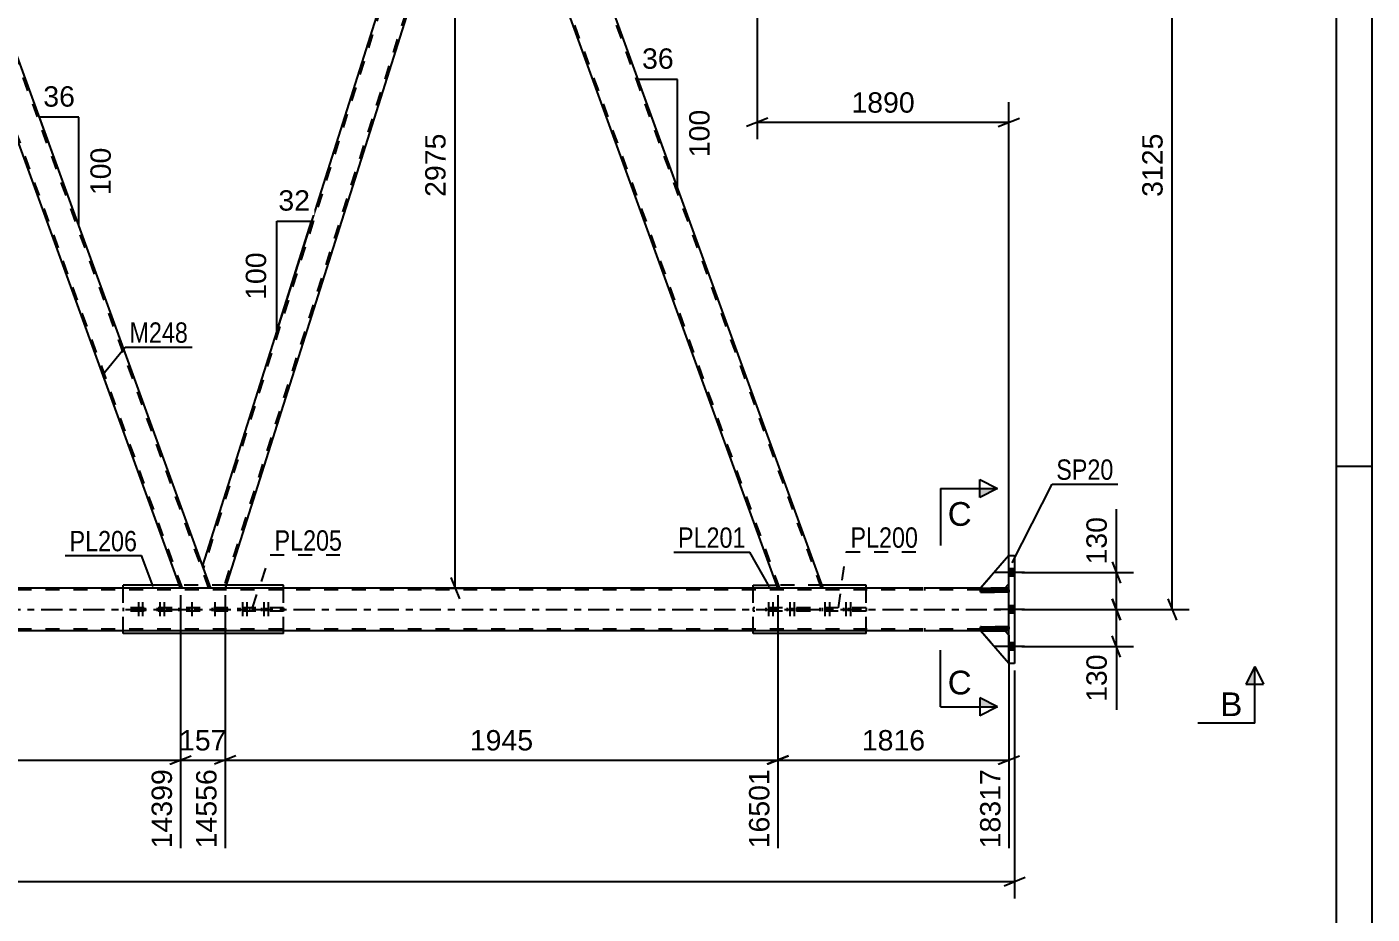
# Model space of a CAD drawing. Header units: millimetres. Extents: x -55 to 786, y -403 to 191.
# Drawn here: x 596.6 to 785.9, y -167.9 to -43 of the extents above; entities that cross this region are included whole.
import ezdxf

# ---------------------------------------------------------------- set-up
doc = ezdxf.new("R2010")
doc.units = ezdxf.units.MM
doc.linetypes.add('DXK_LINE_DOT2', pattern=[3.9198, 1.9599, -1.9599])
doc.linetypes.add('DXK_LINE_DOT3', pattern=[5.9187, 2.979, -0.9799, 0.9799, -0.9799])
doc.styles.add('Arial', font='ARIAL.TTF', dxfattribs={"height": 0.2})
doc.styles.add('Arial Narrow', font='ARIALN.TTF', dxfattribs={"height": 0.2})

# ---------------------------------------------------------------- blocks, each defined once
blk = doc.blocks.new('Unknown-203774531-1113')
at = {"color": 5, "linetype": 'Continuous'}
for p, q in [((785.92, -402.88), (785.92, 191.12)), ((780.92, -397.88), (780.92, 186.12)), ((785.92, -104.88), (780.92, -104.88))]:
    blk.add_line(p, q, dxfattribs=at)
blk = doc.blocks.new('Bolt-203774531-3197 - 3139')
at = {"color": 1, "linetype": 'DXK_LINE_DOT2'}
for p, q in [((700.61, -124.76), (700.61, -125.24)), ((700.97, -123.96), (700.97, -126.96)), ((701.21, -124.76), (701.21, -125.24)), ((701.33, -124.76), (701.33, -125.24)), ((701.57, -123.96), (701.57, -126.96)), ((701.93, -124.76), (701.93, -125.24)), ((703.62, -124.76), (703.62, -125.24)), ((703.98, -123.96), (703.98, -126.96)), ((704.22, -124.76), (704.22, -125.24)), ((704.34, -124.76), (704.34, -125.24)), ((704.58, -123.96), (704.58, -126.96)), ((704.94, -124.76), (704.94, -125.24))]:
    blk.add_line(p, q, dxfattribs=at)
blk = doc.blocks.new('Part-203774531-3394 - 3139')
at = {"color": 2, "linetype": 'Continuous'}
for p, q in [((618.09, -121.6), (610.14, -121.6)), ((610.14, -122), (610.14, -121.6)), ((632.74, -121.6), (624.63, -121.6)), ((632.74, -122), (632.74, -121.6)), ((610.14, -128.4), (610.14, -128)), ((632.74, -128.4), (610.14, -128.4)), ((632.74, -128.4), (632.74, -128))]:
    blk.add_line(p, q, dxfattribs=at)
at = {"color": 7, "linetype": 'DXK_LINE_DOT2'}
for p, q in [((610.14, -128), (610.14, -122)), ((624.63, -121.6), (618.09, -121.6)), ((632.74, -128), (632.74, -122))]:
    blk.add_line(p, q, dxfattribs=at)
blk = doc.blocks.new('Part-203774531-3398 - 3139')
at = {"color": 2, "linetype": 'Continuous'}
for p, q in [((734.82, -117.4), (730.82, -122)), ((730.82, -122), (734.22, -122)), ((734.22, -122), (734.82, -121.4))]:
    blk.add_line(p, q, dxfattribs=at)
at = {"color": 7, "linetype": 'DXK_LINE_DOT2'}
blk.add_line((734.82, -121.4), (734.82, -117.4), dxfattribs=at)
blk = doc.blocks.new('Part-203774531-3360 - 3139')
at = {"color": 2, "linetype": 'Continuous'}
for p, q in [((658.04, -3), (621.32, -118.79)), ((660.72, -7.77), (624.5, -122)), ((622.49, -122), (621.32, -118.79))]:
    blk.add_line(p, q, dxfattribs=at)
at = {"color": 7, "linetype": 'DXK_LINE_DOT2'}
for p, q in [((658.29, -3), (621.46, -119.16)), ((658.99, -3), (658.04, -3)), ((658.99, -3), (660.72, -7.77)), ((660.59, -7.4), (624.25, -122)), ((624.5, -122), (622.49, -122))]:
    blk.add_line(p, q, dxfattribs=at)
blk = doc.blocks.new('Bolt-203774531-3258 - 3139')
at = {"color": 1, "linetype": 'DXK_LINE_DOT2'}
for p, q in [((619.48, -124.76), (619.48, -125.24)), ((619.48, -124.76), (619.48, -125.24)), ((619.84, -123.96), (619.84, -126.96)), ((619.84, -123.96), (619.84, -126.96)), ((620.2, -124.76), (620.2, -125.24)), ((620.2, -124.76), (620.2, -125.24)), ((622.68, -124.76), (622.68, -125.24)), ((622.68, -124.76), (622.68, -125.24)), ((623.04, -123.96), (623.04, -126.96)), ((623.04, -123.96), (623.04, -126.96)), ((623.4, -124.76), (623.4, -125.24)), ((623.4, -124.76), (623.4, -125.24))]:
    blk.add_line(p, q, dxfattribs=at)
blk = doc.blocks.new('Part-203774531-3318 - 3139')
at = {"color": 7, "linetype": 'DXK_LINE_DOT2'}
for p, q in [((579.18, -3), (574.92, -3)), ((576.09, -6.21), (574.92, -3)), ((618.49, -122), (575.17, -3)), ((622.23, -122), (578.92, -3)), ((622.49, -122), (621.32, -118.79)), ((622.49, -122), (618.23, -122))]:
    blk.add_line(p, q, dxfattribs=at)
at = {"color": 2, "linetype": 'Continuous'}
for p, q in [((621.32, -118.79), (579.18, -3)), ((618.23, -122), (576.09, -6.21))]:
    blk.add_line(p, q, dxfattribs=at)
blk = doc.blocks.new('Part-203774531-3343 - 3139')
at = {"color": 2, "linetype": 'Continuous'}
for p, q in [((702.3, -122), (658.99, -3)), ((658.99, -3), (665.37, -3)), ((708.69, -122), (665.37, -3)), ((708.65, -122), (702.3, -122)), ((708.69, -122), (708.65, -122))]:
    blk.add_line(p, q, dxfattribs=at)
at = {"color": 7, "linetype": 'DXK_LINE_DOT2'}
for p, q in [((702.56, -122), (659.24, -3)), ((708.43, -122), (665.12, -3))]:
    blk.add_line(p, q, dxfattribs=at)
blk = doc.blocks.new('Part-203774531-3365 - 3139')
at = {"color": 7, "linetype": 'DXK_LINE_DOT2'}
for p, q in [((734.82, -127.44), (730.82, -127.44)), ((730.82, -127.44), (730.82, -127.76)), ((730.82, -127.76), (734.82, -127.76)), ((734.22, -127.76), (734.22, -127.44)), ((734.82, -127.76), (734.82, -127.44))]:
    blk.add_line(p, q, dxfattribs=at)
blk = doc.blocks.new('Part-203774531-3366 - 3139')
at = {"color": 7, "linetype": 'DXK_LINE_DOT2'}
for p, q in [((734.82, -122.24), (730.82, -122.24)), ((730.82, -122.24), (730.82, -122.56)), ((730.82, -122.56), (734.82, -122.56)), ((734.22, -122.56), (734.22, -122.24)), ((734.82, -122.56), (734.82, -122.24))]:
    blk.add_line(p, q, dxfattribs=at)
blk = doc.blocks.new('Part-203774531-3391 - 3139')
at = {"color": 7, "linetype": 'DXK_LINE_DOT2'}
for p, q in [((730.82, -128), (734.22, -128)), ((734.82, -132.6), (730.82, -128)), ((734.22, -128), (734.82, -128.6)), ((734.82, -128.6), (734.82, -132.6))]:
    blk.add_line(p, q, dxfattribs=at)
blk = doc.blocks.new('Part-203774531-3392 - 3139')
at = {"color": 2, "linetype": 'Continuous'}
for p, q in [((730.82, -127.44), (734.82, -127.44)), ((730.82, -127.76), (730.82, -127.44)), ((734.82, -127.76), (730.82, -127.76)), ((734.82, -127.44), (734.82, -127.76))]:
    blk.add_line(p, q, dxfattribs=at)
at = {"color": 7, "linetype": 'DXK_LINE_DOT2'}
blk.add_line((734.22, -127.76), (734.22, -127.44), dxfattribs=at)
blk = doc.blocks.new('Part-203774531-3393 - 3139')
at = {"color": 2, "linetype": 'Continuous'}
for p, q in [((730.82, -122.24), (734.82, -122.24)), ((730.82, -122.56), (730.82, -122.24)), ((734.82, -122.56), (730.82, -122.56)), ((734.82, -122.24), (734.82, -122.56))]:
    blk.add_line(p, q, dxfattribs=at)
at = {"color": 7, "linetype": 'DXK_LINE_DOT2'}
blk.add_line((734.22, -122.56), (734.22, -122.24), dxfattribs=at)
blk = doc.blocks.new('Part-203774531-3396 - 3139')
at = {"color": 2, "linetype": 'Continuous'}
for p, q in [((730.82, -128), (734.22, -128)), ((734.82, -132.6), (730.82, -128)), ((734.22, -128), (734.82, -128.6))]:
    blk.add_line(p, q, dxfattribs=at)
at = {"color": 7, "linetype": 'DXK_LINE_DOT2'}
blk.add_line((734.82, -132.6), (734.82, -128.6), dxfattribs=at)
blk = doc.blocks.new('Part-203774531-3425 - 3139')
at = {"color": 7, "linetype": 'DXK_LINE_DOT2'}
for p, q in [((734.82, -117.4), (730.82, -122)), ((734.82, -121.4), (734.82, -117.4)), ((730.82, -122), (734.22, -122)), ((734.22, -122), (734.82, -121.4))]:
    blk.add_line(p, q, dxfattribs=at)
blk = doc.blocks.new('Bolt-203774531-3462 - 3139')
at = {"color": 1, "linetype": 'DXK_LINE_DOT2'}
for p, q in [((708.54, -124.76), (708.54, -125.24)), ((708.9, -123.96), (708.9, -126.96)), ((709.2, -124.76), (709.2, -125.24)), ((709.26, -124.76), (709.26, -125.24)), ((709.56, -123.96), (709.56, -126.96)), ((709.92, -124.76), (709.92, -125.24)), ((711.52, -124.76), (711.52, -125.24)), ((711.88, -123.96), (711.88, -126.96)), ((712.18, -124.76), (712.18, -125.24)), ((712.24, -124.76), (712.24, -125.24)), ((712.54, -123.96), (712.54, -126.96)), ((712.9, -124.76), (712.9, -125.24))]:
    blk.add_line(p, q, dxfattribs=at)
blk = doc.blocks.new('Bolt-203774531-3463 - 3139')
at = {"color": 1, "linetype": 'DXK_LINE_DOT2'}
for p, q in [((611.94, -124.76), (611.94, -125.24)), ((612.3, -123.96), (612.3, -126.96)), ((612.54, -124.76), (612.54, -125.24)), ((612.66, -124.76), (612.66, -125.24)), ((612.9, -123.96), (612.9, -126.96)), ((613.26, -124.76), (613.26, -125.24)), ((614.96, -124.76), (614.96, -125.24)), ((615.32, -123.96), (615.32, -126.96)), ((615.56, -124.76), (615.56, -125.24)), ((615.68, -124.76), (615.68, -125.24)), ((615.92, -123.96), (615.92, -126.96)), ((616.28, -124.76), (616.28, -125.24))]:
    blk.add_line(p, q, dxfattribs=at)
blk = doc.blocks.new('Part-203774531-3468 - 3139')
at = {"color": 2, "linetype": 'Continuous'}
for p, q in [((698.8, -122), (698.8, -121.6)), ((698.8, -121.6), (702.16, -121.6)), ((714.72, -121.6), (708.54, -121.6)), ((714.72, -122), (714.72, -121.6)), ((698.8, -128.4), (698.8, -128)), ((714.72, -128.4), (698.8, -128.4)), ((714.72, -128.4), (714.72, -128))]:
    blk.add_line(p, q, dxfattribs=at)
at = {"color": 7, "linetype": 'DXK_LINE_DOT2'}
for p, q in [((698.8, -128), (698.8, -122)), ((708.54, -121.6), (702.16, -121.6)), ((714.72, -128), (714.72, -122))]:
    blk.add_line(p, q, dxfattribs=at)
blk = doc.blocks.new('Part-203774531-3473 - 3139')
at = {"color": 7, "linetype": 'DXK_LINE_DOT2'}
for p, q in [((714.72, -124.76), (698.8, -124.76)), ((698.8, -124.76), (698.8, -125.24)), ((705.21, -124.76), (705.21, -125.24)), ((708.26, -125.24), (708.26, -124.76)), ((714.72, -124.76), (714.72, -125.24)), ((714.72, -125.24), (698.8, -125.24))]:
    blk.add_line(p, q, dxfattribs=at)
blk = doc.blocks.new('Part-203774531-3489 - 3139')
at = {"color": 7, "linetype": 'DXK_LINE_DOT2'}
for p, q in [((632.74, -124.76), (610.14, -124.76)), ((610.14, -124.76), (610.14, -125.24)), ((616.55, -124.76), (616.55, -125.24)), ((618.04, -125.24), (618.04, -124.76)), ((624.84, -125.24), (624.84, -124.76)), ((626.33, -125.24), (626.33, -124.76)), ((632.74, -124.76), (632.74, -125.24)), ((632.74, -125.24), (610.14, -125.24))]:
    blk.add_line(p, q, dxfattribs=at)
blk = doc.blocks.new('Part-203774531-3502 - 3139')
at = {"color": 2, "linetype": 'Continuous'}
for p, q in [((734.82, -132.6), (734.82, -117.4)), ((734.82, -117.4), (735.62, -117.4)), ((735.62, -117.4), (735.62, -132.6)), ((735.62, -132.6), (734.82, -132.6))]:
    blk.add_line(p, q, dxfattribs=at)
blk = doc.blocks.new('Bolt-203774531-3515 - 3139')
at = {"color": 1, "linetype": 'DXK_LINE_DOT2'}
for p, q in [((626.6, -124.76), (626.6, -125.24)), ((626.96, -123.96), (626.96, -126.96)), ((627.2, -124.76), (627.2, -125.24)), ((627.32, -124.76), (627.32, -125.24)), ((627.56, -123.96), (627.56, -126.96)), ((627.92, -124.76), (627.92, -125.24)), ((629.62, -124.76), (629.62, -125.24)), ((629.98, -123.96), (629.98, -126.96)), ((630.22, -124.76), (630.22, -125.24)), ((630.34, -124.76), (630.34, -125.24)), ((630.58, -123.96), (630.58, -126.96)), ((630.94, -124.76), (630.94, -125.24))]:
    blk.add_line(p, q, dxfattribs=at)
blk = doc.blocks.new('Bolt-203774531-3642 - 3139')
at = {"linetype": 'Continuous'}
for points in [[(735.62, -120.32), (735.62, -119.28), (734.82, -119.28), (734.82, -120.32)], [(735.62, -120.32), (735.62, -119.28), (734.82, -119.28), (734.82, -120.32)], [(735.62, -120.32), (735.62, -119.28), (734.82, -119.28), (734.82, -120.32)], [(735.62, -125.52), (735.62, -124.48), (734.82, -124.48), (734.82, -125.52)], [(735.62, -125.52), (735.62, -124.48), (734.82, -124.48), (734.82, -125.52)], [(735.62, -130.72), (735.62, -129.68), (734.82, -129.68), (734.82, -130.72)], [(735.62, -130.72), (735.62, -129.68), (734.82, -129.68), (734.82, -130.72)], [(735.62, -130.72), (735.62, -129.68), (734.82, -129.68), (734.82, -130.72)]]:
    blk.add_hatch(color=1, dxfattribs=at).paths.add_polyline_path(points)
at = {"color": 1, "linetype": 'Continuous'}
for p, q in [((737.02, -119.8), (732.82, -119.8)), ((737.02, -119.8), (732.82, -119.8)), ((737.02, -119.8), (732.82, -119.8)), ((735.62, -119.28), (734.82, -119.28)), ((735.62, -119.28), (734.82, -119.28)), ((735.62, -119.28), (734.82, -119.28)), ((735.62, -120.32), (734.82, -120.32)), ((735.62, -120.32), (734.82, -120.32)), ((735.62, -120.32), (734.82, -120.32)), ((735.62, -124.48), (734.82, -124.48)), ((735.62, -124.48), (734.82, -124.48)), ((737.02, -125), (732.82, -125)), ((737.02, -125), (732.82, -125)), ((735.62, -125.52), (734.82, -125.52)), ((735.62, -125.52), (734.82, -125.52)), ((737.02, -130.2), (732.82, -130.2)), ((737.02, -130.2), (732.82, -130.2)), ((737.02, -130.2), (732.82, -130.2)), ((735.62, -129.68), (734.82, -129.68)), ((735.62, -129.68), (734.82, -129.68)), ((735.62, -129.68), (734.82, -129.68)), ((735.62, -130.72), (734.82, -130.72)), ((735.62, -130.72), (734.82, -130.72)), ((735.62, -130.72), (734.82, -130.72))]:
    blk.add_line(p, q, dxfattribs=at)
blk = doc.blocks.new('Part-203774531-3707 - 3139')
at = {"color": 7, "linetype": 'DXK_LINE_DOT2'}
for p, q in [((722.72, -122.24), (42.28, -122.24)), ((708.69, -122), (702.3, -122)), ((734.82, -122.24), (722.82, -122.24)), ((734.22, -122), (730.82, -122)), ((734.82, -128), (734.82, -122)), ((722.72, -127.76), (42.28, -127.76)), ((734.82, -127.76), (722.82, -127.76)), ((734.22, -128), (730.82, -128))]:
    blk.add_line(p, q, dxfattribs=at)
at = {"color": 2, "linetype": 'Continuous'}
for p, q in [((702.3, -122), (46.28, -122)), ((722.72, -122), (708.69, -122)), ((730.82, -122), (722.82, -122)), ((734.82, -122), (734.22, -122)), ((722.72, -128), (46.28, -128)), ((730.82, -128), (722.82, -128)), ((734.82, -128), (734.22, -128))]:
    blk.add_line(p, q, dxfattribs=at)
at = {"color": 7, "linetype": 'DXK_LINE_DOT3'}
for p, q in [((42.28, -125), (722.72, -125)), ((722.82, -125), (734.82, -125))]:
    blk.add_line(p, q, dxfattribs=at)
blk = doc.blocks.new('AngleDimension-203774531-5158 - 3139')
at = {"color": 7, "linetype": 'Continuous'}
for p, q in [((687.14, -62.81), (682.63, -50.42)), ((688.18, -50.42), (682.63, -50.42)), ((688.18, -65.65), (682.63, -50.42)), ((688.18, -65.65), (688.18, -50.42))]:
    blk.add_line(p, q, dxfattribs=at)
at = {"color": 0}
for points in [[(688.23, -49.52), (688.23, -45.32), (682.58, -45.32), (682.58, -49.52)], [(693.28, -54.1), (689.08, -54.1), (689.08, -61.97), (693.28, -61.97)]]:
    blk.add_wipeout(points, dxfattribs=at)
at = {"color": 3, "style": 'Arial'}
blk.add_text('36', height=2.865, dxfattribs=at).set_placement((683.18, -48.92))
blk.add_text('100', height=2.865, rotation=90.0002, dxfattribs=at).set_placement((692.68, -61.37))
blk = doc.blocks.new('AngleDimension-203774531-5172 - 3139')
at = {"color": 7, "linetype": 'Continuous'}
for p, q in [((631.78, -70.38), (636.67, -70.38)), ((631.78, -85.82), (636.67, -70.38)), ((631.78, -85.82), (631.78, -70.38)), ((634.43, -77.47), (636.67, -70.38))]:
    blk.add_line(p, q, dxfattribs=at)
at = {"color": 0}
for points in [[(637.05, -69.48), (637.05, -65.28), (631.4, -65.28), (631.4, -69.48)], [(630.88, -74.17), (626.68, -74.17), (626.68, -82.04), (630.88, -82.04)]]:
    blk.add_wipeout(points, dxfattribs=at)
at = {"color": 3, "style": 'Arial'}
blk.add_text('32', height=2.865, dxfattribs=at).set_placement((632, -68.88))
blk.add_text('100', height=2.865, rotation=90.0002, dxfattribs=at).set_placement((630.28, -81.44))
blk = doc.blocks.new('StraightDimension-203774531-4319 - 3139')
at = {"color": 7, "linetype": 'Continuous'}
for p, q in [((699.37, -4), (699.37, -58.85)), ((734.82, -121), (734.82, -53.6)), ((700.87, -55.85), (697.87, -57.05)), ((699.37, -56.45), (734.82, -56.45)), ((733.32, -57.05), (736.32, -55.85))]:
    blk.add_line(p, q, dxfattribs=at)
at = {"color": 0}
blk.add_wipeout([(722.14, -55.7), (722.14, -51.5), (712.05, -51.5), (712.05, -55.7)], dxfattribs=at)
at = {"color": 3, "style": 'Arial'}
blk.add_text('1890', height=2.865, dxfattribs=at).set_placement((712.65, -55.1))
blk = doc.blocks.new('StraightDimension-203774531-5116 - 3139')
at = {"color": 7, "linetype": 'Continuous'}
for p, q in [((749.33, -123.5), (750.53, -126.5)), ((736.62, -125), (752.33, -125)), ((749.93, -130.2), (749.93, -125)), ((750.53, -131.7), (749.33, -128.7)), ((736.62, -130.2), (752.33, -130.2))]:
    blk.add_line(p, q, dxfattribs=at)
at = {"color": 0}
blk.add_wipeout([(749.18, -130.72), (744.98, -130.72), (744.98, -138.6), (749.18, -138.6)], dxfattribs=at)
at = {"color": 7, "linetype": 'Continuous'}
blk.add_line((749.93, -130.2), (749.93, -139.12), dxfattribs=at)
blk.add_line((749.93, -130.2), (749.93, -139.12), dxfattribs=at)
at = {"color": 3, "style": 'Arial'}
blk.add_text('130', height=2.865, rotation=90.0002, dxfattribs=at).set_placement((748.58, -138))
blk = doc.blocks.new('StraightDimension-203774531-27348 - 3139')
at = {"color": 7, "linetype": 'Continuous'}
for p, q in [((702.3, -123), (702.3, -158.6)), ((734.82, -129), (734.82, -158.6)), ((703.8, -145.58), (700.8, -146.78)), ((733.32, -146.78), (736.32, -145.58)), ((702.3, -146.18), (734.82, -146.18))]:
    blk.add_line(p, q, dxfattribs=at)
at = {"color": 0}
blk.add_wipeout([(723.61, -145.43), (723.61, -141.23), (713.51, -141.23), (713.51, -145.43)], dxfattribs=at)
at = {"color": 0, "linetype": 'Continuous'}
blk.add_wipeout([(734.22, -146.88), (730.02, -146.88), (730.02, -159.2), (734.22, -159.2)], dxfattribs=at)
at = {"color": 3, "style": 'Arial'}
blk.add_text('1816', height=2.865, dxfattribs=at).set_placement((714.11, -144.83))
at = {"color": 3, "linetype": 'Continuous', "style": 'Arial'}
blk.add_text('18317', height=2.865, rotation=90.0002, dxfattribs=at).set_placement((733.62, -158.6))
blk = doc.blocks.new('StraightDimension-203774531-4638 - 3139')
at = {"color": 7, "linetype": 'Continuous'}
for p, q in [((735.62, -133.6), (735.62, -165.68)), ((734.12, -163.88), (737.12, -162.68)), ((-0.64, -163.28), (735.62, -163.28))]:
    blk.add_line(p, q, dxfattribs=at)
blk = doc.blocks.new('StraightDimension-203774531-4308 - 3139')
at = {"color": 7, "linetype": 'Continuous'}
for p, q in [((657.48, -4.5), (656.28, -1.5)), ((652.27, -3), (659.28, -3)), ((656.88, -122), (656.88, -3)), ((656.28, -120.5), (657.48, -123.5)), ((652.27, -122), (659.28, -122))]:
    blk.add_line(p, q, dxfattribs=at)
at = {"color": 0}
blk.add_wipeout([(656.13, -57.45), (651.93, -57.45), (651.93, -67.55), (656.13, -67.55)], dxfattribs=at)
at = {"color": 3, "style": 'Arial'}
blk.add_text('2975', height=2.865, rotation=90.0002, dxfattribs=at).set_placement((655.53, -66.95))
blk = doc.blocks.new('StraightDimension-203774531-5092 - 3139')
at = {"color": 7, "linetype": 'Continuous'}
for p, q in [((701.17, 0), (760.19, 0)), ((758.39, -1.5), (757.19, 1.5)), ((757.79, -125), (757.79, 0)), ((757.19, -123.5), (758.39, -126.5)), ((736.62, -125), (760.19, -125))]:
    blk.add_line(p, q, dxfattribs=at)
at = {"color": 0}
blk.add_wipeout([(757.04, -57.45), (752.84, -57.45), (752.84, -67.55), (757.04, -67.55)], dxfattribs=at)
at = {"color": 3, "style": 'Arial'}
blk.add_text('3125', height=2.865, rotation=90.0002, dxfattribs=at).set_placement((756.44, -66.95))
blk = doc.blocks.new('AngleDimension-203774531-5102 - 3139')
at = {"color": 7, "linetype": 'Continuous'}
for p, q in [((599.53, -58.92), (598.38, -55.75)), ((603.92, -55.75), (598.38, -55.75)), ((603.92, -70.97), (598.38, -55.75)), ((603.92, -70.97), (603.92, -55.75))]:
    blk.add_line(p, q, dxfattribs=at)
at = {"color": 0}
for points in [[(603.97, -54.85), (603.97, -50.65), (598.32, -50.65), (598.32, -54.85)], [(609.02, -59.43), (604.82, -59.43), (604.82, -67.3), (609.02, -67.3)]]:
    blk.add_wipeout(points, dxfattribs=at)
at = {"color": 3, "style": 'Arial'}
blk.add_text('36', height=2.865, dxfattribs=at).set_placement((598.92, -54.25))
blk.add_text('100', height=2.865, rotation=90.0002, dxfattribs=at).set_placement((608.42, -66.7))
blk = doc.blocks.new('StraightDimension-203774531-5124 - 3139')
at = {"color": 7, "linetype": 'Continuous'}
for p, q in [((749.33, -118.3), (750.53, -121.3)), ((736.62, -119.8), (752.33, -119.8)), ((749.93, -125), (749.93, -119.8)), ((750.53, -126.5), (749.33, -123.5)), ((736.62, -125), (752.33, -125))]:
    blk.add_line(p, q, dxfattribs=at)
at = {"color": 0}
blk.add_wipeout([(749.18, -111.4), (744.98, -111.4), (744.98, -119.27), (749.18, -119.27)], dxfattribs=at)
at = {"color": 7, "linetype": 'Continuous'}
blk.add_line((749.93, -119.8), (749.93, -110.88), dxfattribs=at)
blk.add_line((749.93, -119.8), (749.93, -110.88), dxfattribs=at)
at = {"color": 3, "style": 'Arial'}
blk.add_text('130', height=2.865, rotation=90.0002, dxfattribs=at).set_placement((748.58, -118.67))
blk = doc.blocks.new('StraightDimension-203774531-27350 - 3139')
at = {"color": 7, "linetype": 'Continuous'}
for p, q in [((618.23, -123), (618.23, -158.6)), ((624.5, -123), (624.5, -158.6)), ((616.73, -146.78), (619.73, -145.58)), ((626, -145.58), (623, -146.78)), ((618.23, -146.18), (624.5, -146.18))]:
    blk.add_line(p, q, dxfattribs=at)
at = {"color": 0}
blk.add_wipeout([(625.3, -145.43), (625.3, -141.23), (617.43, -141.23), (617.43, -145.43)], dxfattribs=at)
at = {"color": 0, "linetype": 'Continuous'}
blk.add_wipeout([(623.9, -146.88), (619.7, -146.88), (619.7, -159.2), (623.9, -159.2)], dxfattribs=at)
at = {"color": 3, "style": 'Arial'}
blk.add_text('157', height=2.865, dxfattribs=at).set_placement((618.03, -144.83))
at = {"color": 3, "linetype": 'Continuous', "style": 'Arial'}
blk.add_text('14556', height=2.865, rotation=90.0002, dxfattribs=at).set_placement((623.3, -158.6))
blk = doc.blocks.new('StraightDimension-203774531-27349 - 3139')
at = {"color": 7, "linetype": 'Continuous'}
for p, q in [((624.5, -123), (624.5, -158.6)), ((702.3, -123), (702.3, -158.6)), ((626, -145.58), (623, -146.78)), ((700.8, -146.78), (703.8, -145.58)), ((624.5, -146.18), (702.3, -146.18))]:
    blk.add_line(p, q, dxfattribs=at)
at = {"color": 0}
blk.add_wipeout([(668.45, -145.43), (668.45, -141.23), (658.35, -141.23), (658.35, -145.43)], dxfattribs=at)
at = {"color": 0, "linetype": 'Continuous'}
blk.add_wipeout([(701.7, -146.88), (697.5, -146.88), (697.5, -159.2), (701.7, -159.2)], dxfattribs=at)
at = {"color": 3, "style": 'Arial'}
blk.add_text('1945', height=2.865, dxfattribs=at).set_placement((658.95, -144.83))
at = {"color": 3, "linetype": 'Continuous', "style": 'Arial'}
blk.add_text('16501', height=2.865, rotation=90.0002, dxfattribs=at).set_placement((701.1, -158.6))
blk = doc.blocks.new('StraightDimension-203774531-27351 - 3139')
at = {"color": 7, "linetype": 'Continuous'}
for p, q in [((539.37, -123), (539.37, -158.6)), ((618.23, -123), (618.23, -158.6)), ((540.87, -145.58), (537.87, -146.78)), ((616.73, -146.78), (619.73, -145.58)), ((539.37, -146.18), (618.23, -146.18))]:
    blk.add_line(p, q, dxfattribs=at)
at = {"color": 0}
blk.add_wipeout([(583.85, -145.43), (583.85, -141.23), (573.75, -141.23), (573.75, -145.43)], dxfattribs=at)
at = {"color": 0, "linetype": 'Continuous'}
blk.add_wipeout([(617.63, -146.88), (613.43, -146.88), (613.43, -159.2), (617.63, -159.2)], dxfattribs=at)
at = {"color": 3, "style": 'Arial'}
blk.add_text('1972', height=2.865, dxfattribs=at).set_placement((574.35, -144.83))
at = {"color": 3, "linetype": 'Continuous', "style": 'Arial'}
blk.add_text('14399', height=2.865, rotation=90.0002, dxfattribs=at).set_placement((617.03, -158.6))
blk = doc.blocks.new('Mark-203774531-3314 - 3139')
at = {"color": 0}
blk.add_wipeout([(619.28, -87.47), (619.28, -84.47), (611.06, -84.47), (611.06, -87.47)], dxfattribs=at)
blk.add_wipeout([(619.28, -87.47), (619.28, -84.47), (611.06, -84.47), (611.06, -87.47)], dxfattribs=at)
at = {"color": 30, "linetype": 'Continuous'}
for p, q in [((607.29, -91.94), (610.46, -88.07)), ((610.46, -88.07), (619.88, -88.07))]:
    blk.add_line(p, q, dxfattribs=at)
at = {"color": 3, "style": 'Arial Narrow'}
blk.add_text('M248', height=2.863, dxfattribs=at).set_placement((611.06, -87.47))
blk = doc.blocks.new('SectionMark-203774531-5187 - 3139')
at = {"linetype": 'Continuous'}
for points in [[(730.7, -109.23), (730.7, -107.98), (733.2, -107.98)], [(730.7, -138.7), (730.7, -137.45), (733.2, -138.7)]]:
    blk.add_hatch(color=6, dxfattribs=at).paths.add_polyline_path(points)
at = {"color": 6, "linetype": 'Continuous'}
for p, q in [((730.7, -109.23), (730.7, -106.73)), ((730.7, -106.73), (733.2, -107.98)), ((725.2, -107.98), (725.2, -115.98)), ((725.2, -107.98), (733.2, -107.98)), ((733.2, -107.98), (730.7, -109.23)), ((725.2, -138.7), (725.2, -130.7)), ((733.2, -138.7), (730.7, -137.45)), ((730.7, -137.45), (730.7, -139.95)), ((725.2, -138.7), (733.2, -138.7)), ((733.2, -138.7), (730.7, -139.95))]:
    blk.add_line(p, q, dxfattribs=at)
at = {"color": 0, "linetype": 'Continuous'}
for points in [[(729.57, -113.23), (729.57, -109.73), (726.2, -109.73), (726.2, -113.23)], [(729.57, -136.95), (729.57, -133.45), (726.2, -133.45), (726.2, -136.95)]]:
    blk.add_wipeout(points, dxfattribs=at)
at = {"color": 3, "linetype": 'Continuous', "style": 'Arial'}
for p in [(726.2, -113.23), (726.2, -136.95)]:
    blk.add_text('C', height=3.34, dxfattribs=at).set_placement(p)
blk = doc.blocks.new('Mark-203774531-3464 - 3139')
at = {"color": 0}
blk.add_wipeout([(697.76, -116.32), (697.76, -113.32), (688.25, -113.32), (688.25, -116.32)], dxfattribs=at)
blk.add_wipeout([(697.76, -116.32), (697.76, -113.32), (688.25, -113.32), (688.25, -116.32)], dxfattribs=at)
at = {"color": 30, "linetype": 'Continuous'}
for p in [(687.65, -116.92), (701.12, -121.81)]:
    blk.add_line(p, (698.36, -116.92), dxfattribs=at)
at = {"color": 3, "style": 'Arial Narrow'}
blk.add_text('PL201', height=2.863, dxfattribs=at).set_placement((688.25, -116.32))
blk = doc.blocks.new('Mark-203774531-3469 - 3139')
at = {"color": 0}
blk.add_wipeout([(722.02, -116.31), (722.02, -113.31), (712.52, -113.31), (712.52, -116.31)], dxfattribs=at)
blk.add_wipeout([(722.02, -116.31), (722.02, -113.31), (712.52, -113.31), (712.52, -116.31)], dxfattribs=at)
at = {"color": 30, "linetype": 'DXK_LINE_DOT2'}
for p, q in [((710.82, -124.76), (711.92, -116.91)), ((711.92, -116.91), (722.62, -116.91))]:
    blk.add_line(p, q, dxfattribs=at)
at = {"color": 3, "style": 'Arial Narrow'}
blk.add_text('PL200', height=2.863, dxfattribs=at).set_placement((712.52, -116.31))
blk = doc.blocks.new('Mark-203774531-3485 - 3139')
at = {"color": 0}
blk.add_wipeout([(640.97, -116.72), (640.97, -113.72), (631.47, -113.72), (631.47, -116.72)], dxfattribs=at)
blk.add_wipeout([(640.97, -116.72), (640.97, -113.72), (631.47, -113.72), (631.47, -116.72)], dxfattribs=at)
at = {"color": 30, "linetype": 'DXK_LINE_DOT2'}
for p, q in [((628.37, -124.76), (630.87, -117.32)), ((630.87, -117.32), (641.57, -117.32))]:
    blk.add_line(p, q, dxfattribs=at)
at = {"color": 3, "style": 'Arial Narrow'}
blk.add_text('PL205', height=2.863, dxfattribs=at).set_placement((631.47, -116.72))
blk = doc.blocks.new('Mark-203774531-3498 - 3139')
at = {"color": 0}
blk.add_wipeout([(749.52, -106.75), (749.52, -103.75), (741.48, -103.75), (741.48, -106.75)], dxfattribs=at)
blk.add_wipeout([(749.52, -106.75), (749.52, -103.75), (741.48, -103.75), (741.48, -106.75)], dxfattribs=at)
at = {"color": 30, "linetype": 'Continuous'}
for p, q in [((735.27, -118.45), (740.88, -107.35)), ((740.88, -107.35), (750.12, -107.35))]:
    blk.add_line(p, q, dxfattribs=at)
at = {"color": 3, "style": 'Arial Narrow'}
blk.add_text('SP20', height=2.863, dxfattribs=at).set_placement((741.48, -106.75))
blk = doc.blocks.new('SectionMark-203774531-5193 - 3139')
at = {"linetype": 'Continuous'}
blk.add_hatch(color=6, dxfattribs=at).paths.add_polyline_path([(769.41, -135.5), (768.16, -135.5), (769.41, -133)])
at = {"color": 6, "linetype": 'Continuous'}
for p, q in [((769.41, -133), (768.16, -135.5)), ((769.41, -141), (769.41, -133)), ((769.41, -133), (770.66, -135.5)), ((768.16, -135.5), (770.66, -135.5)), ((769.41, -141), (761.41, -141))]:
    blk.add_line(p, q, dxfattribs=at)
at = {"color": 0, "linetype": 'Continuous'}
blk.add_wipeout([(767.66, -140), (767.66, -136.5), (764.55, -136.5), (764.55, -140)], dxfattribs=at)
at = {"color": 3, "linetype": 'Continuous', "style": 'Arial'}
blk.add_text('B', height=3.34, dxfattribs=at).set_placement((764.55, -140))
blk = doc.blocks.new('Mark-203774531-27273 - 3139')
at = {"color": 0}
blk.add_wipeout([(612.12, -116.81), (612.12, -113.81), (602.62, -113.81), (602.62, -116.81)], dxfattribs=at)
blk.add_wipeout([(612.12, -116.81), (612.12, -113.81), (602.62, -113.81), (602.62, -116.81)], dxfattribs=at)
at = {"color": 30, "linetype": 'Continuous'}
for p in [(602.02, -117.41), (614.38, -121.78)]:
    blk.add_line(p, (612.72, -117.41), dxfattribs=at)
at = {"color": 3, "style": 'Arial Narrow'}
blk.add_text('PL206', height=2.863, dxfattribs=at).set_placement((602.62, -116.81))

msp = doc.modelspace()

# ---------------------------------------------------------------- block references
for name in ['Unknown-203774531-1113', 'Part-203774531-3318 - 3139', 'Part-203774531-3360 - 3139', 'Part-203774531-3343 - 3139', 'Part-203774531-3398 - 3139', 'Part-203774531-3425 - 3139', 'Part-203774531-3502 - 3139', 'Bolt-203774531-3642 - 3139', 'Part-203774531-3707 - 3139', 'Part-203774531-3394 - 3139', 'Part-203774531-3468 - 3139', 'Part-203774531-3366 - 3139', 'Part-203774531-3393 - 3139', 'Part-203774531-3489 - 3139', 'Bolt-203774531-3463 - 3139', 'Bolt-203774531-3258 - 3139', 'Bolt-203774531-3515 - 3139', 'Part-203774531-3473 - 3139', 'Bolt-203774531-3197 - 3139', 'Bolt-203774531-3462 - 3139', 'Part-203774531-3365 - 3139', 'Part-203774531-3392 - 3139', 'Part-203774531-3391 - 3139', 'Part-203774531-3396 - 3139']:
    msp.add_blockref(name, (0, 0))

# ---------------------------------------------------------------- next in the draw order: block references
for name in ['StraightDimension-203774531-4319 - 3139', 'AngleDimension-203774531-5158 - 3139', 'AngleDimension-203774531-5172 - 3139', 'StraightDimension-203774531-5116 - 3139']:
    msp.add_blockref(name, (0, 0))

# ---------------------------------------------------------------- next in the draw order: block references
msp.add_blockref('StraightDimension-203774531-27348 - 3139', (0, 0))

# ---------------------------------------------------------------- next in the draw order: block references
msp.add_blockref('StraightDimension-203774531-4638 - 3139', (0, 0))

# ---------------------------------------------------------------- next in the draw order: block references
for name in ['StraightDimension-203774531-5092 - 3139', 'StraightDimension-203774531-4308 - 3139', 'AngleDimension-203774531-5102 - 3139', 'Mark-203774531-3314 - 3139', 'Mark-203774531-27273 - 3139', 'StraightDimension-203774531-27350 - 3139']:
    msp.add_blockref(name, (0, 0))

# ---------------------------------------------------------------- next in the draw order: block references
for name in ['SectionMark-203774531-5187 - 3139', 'StraightDimension-203774531-5124 - 3139', 'Mark-203774531-3464 - 3139', 'Mark-203774531-3469 - 3139', 'StraightDimension-203774531-27351 - 3139', 'StraightDimension-203774531-27349 - 3139']:
    msp.add_blockref(name, (0, 0))

# ---------------------------------------------------------------- next in the draw order: block references
for name in ['Mark-203774531-3498 - 3139', 'Mark-203774531-3485 - 3139', 'SectionMark-203774531-5193 - 3139']:
    msp.add_blockref(name, (0, 0))

doc.saveas('drawing.dxf')
